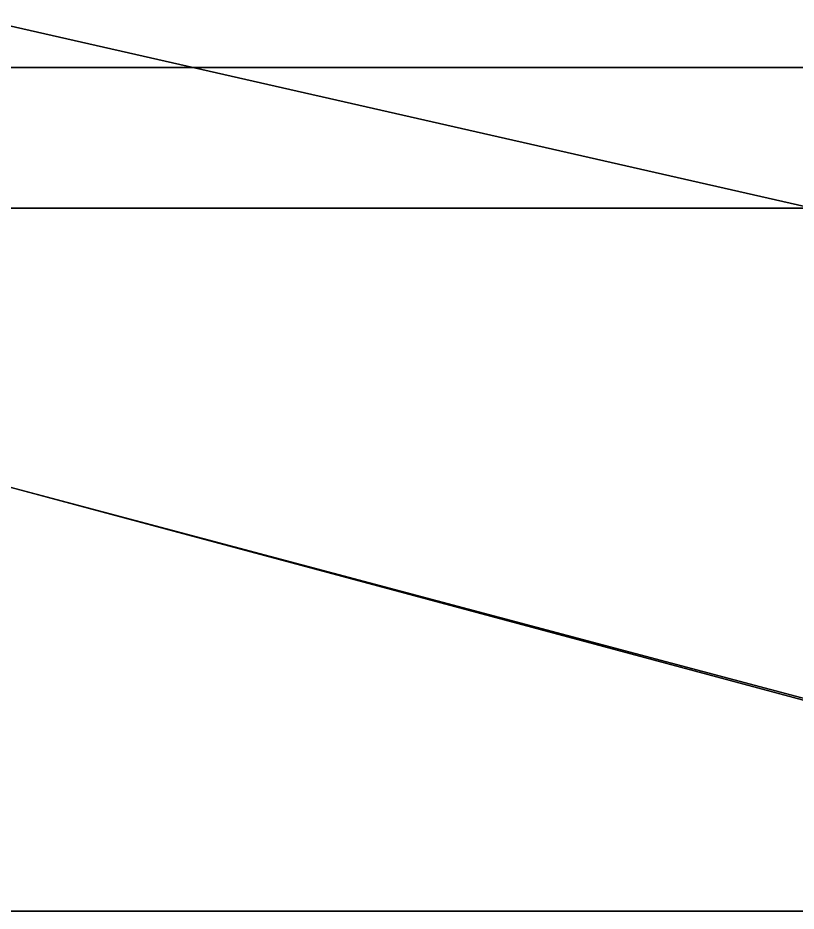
# Model space of a CAD drawing. Extents: x 15456 to 15896, y 31099 to 32891.
# Drawn here: x 15676.5 to 15784.4, y 31872.8 to 31996.7 of the extents above; entities that cross this region are included whole.
import ezdxf

# ---------------------------------------------------------------- set-up
doc = ezdxf.new("R2010")
doc.units = 0
doc.header["$MEASUREMENT"] = 0
doc.layers.get('0').update_dxf_attribs({"linetype": 'CONTINUOUS'})
doc.layers.add('ARCHITEKTURA_OBECN_', color=7, linetype='CONTINUOUS')

# ---------------------------------------------------------------- blocks, each defined once
blk = doc.blocks.new('*X3')
at = {"layer": 'ARCHITEKTURA_OBECN_', "color": 0, "linetype": 'Continuous'}
mesh = blk.add_polyface(dxfattribs=at)
corners = [(15566.63, 32020.35, 432.06), (15786.64, 32020.35, 432.06), (15786.64, 31970.35, 432.06), (15566.63, 31970.35, 432.06)]
mesh.append_faces([[corners[k] for k in face] for face in [(3, 0, 2)]], dxfattribs={"vtx1": -1, "color": 0})
mesh.append_faces([[corners[k] for k in face] for face in [(0, 1, 2)]], dxfattribs={"vtx2": -1, "color": 0})
mesh = blk.add_polyface(dxfattribs=at)
corners = [(15786.64, 31970.35, 437.06), (15786.64, 32020.35, 437.06), (15566.63, 32020.35, 437.06), (15566.63, 31970.35, 437.06)]
mesh.append_faces([[corners[k] for k in face] for face in [(3, 0, 2)]], dxfattribs={"vtx1": -1, "color": 0})
mesh.append_faces([[corners[k] for k in face] for face in [(0, 1, 2)]], dxfattribs={"vtx2": -1, "color": 0})
mesh = blk.add_polyface(dxfattribs=at)
corners = [(15786.64, 31970.35, 432.06), (15786.64, 31970.35, 437.06), (15566.63, 31970.35, 437.06), (15566.63, 31970.35, 432.06)]
mesh.append_faces([[corners[k] for k in face] for face in [(3, 0, 2)]], dxfattribs={"vtx1": -1, "color": 0})
mesh.append_faces([[corners[k] for k in face] for face in [(0, 1, 2)]], dxfattribs={"vtx2": -1, "color": 0})
blk = doc.blocks.new('*X13')
at = {"layer": 'ARCHITEKTURA_OBECN_', "color": 25, "linetype": 'Continuous'}
mesh = blk.add_polyface(dxfattribs=at)
corners = [(15458.47, 31989.85, 458.06), (15456.47, 31989.85, 437.06), (15456.47, 31989.85, 456.06), (15457.86, 31989.85, 457.96), (15458.16, 31989.85, 458.03), (15457.57, 31989.85, 457.84), (15457.3, 31989.85, 457.67), (15457.06, 31989.85, 457.47), (15456.86, 31989.85, 457.23), (15456.69, 31989.85, 456.96), (15456.57, 31989.85, 456.67), (15456.5, 31989.85, 456.37), (15894.47, 31989.85, 458.06), (15896.47, 31989.85, 437.06), (15896.38, 31989.85, 456.67), (15896.45, 31989.85, 456.37), (15896.47, 31989.85, 456.06), (15896.26, 31989.85, 456.96), (15896.09, 31989.85, 457.23), (15895.89, 31989.85, 457.47), (15895.65, 31989.85, 457.67), (15895.38, 31989.85, 457.84), (15895.09, 31989.85, 457.96), (15894.79, 31989.85, 458.03)]
mesh.append_faces([[corners[k] for k in face] for face in [(0, 1, 2), (12, 13, 1)]], dxfattribs={"vtx0": -1, "vtx2": -1, "color": 25})
mesh.append_faces([[corners[k] for k in face] for face in [(11, 10, 0), (2, 11, 0), (0, 12, 1), (23, 22, 16), (12, 23, 16), (16, 13, 12)]], dxfattribs={"vtx1": -1, "vtx2": -1, "color": 25})
mesh = blk.add_polyface(dxfattribs=at)
corners = [(15456.47, 31989.85, 437.06), (15896.47, 31989.85, 437.06), (15896.47, 31872.85, 437.06), (15456.47, 31872.85, 437.06)]
mesh.append_faces([[corners[k] for k in face] for face in [(3, 0, 2)]], dxfattribs={"vtx1": -1, "color": 25})
mesh.append_faces([[corners[k] for k in face] for face in [(0, 1, 2)]], dxfattribs={"vtx2": -1, "color": 25})
mesh = blk.add_polyface(dxfattribs=at)
corners = [(15458.47, 31989.85, 458.06), (15458.47, 31872.85, 458.06), (15894.47, 31872.85, 458.06), (15894.47, 31989.85, 458.06)]
mesh.append_faces([[corners[k] for k in face] for face in [(3, 0, 2)]], dxfattribs={"vtx1": -1, "color": 25})
mesh.append_faces([[corners[k] for k in face] for face in [(0, 1, 2)]], dxfattribs={"vtx2": -1, "color": 25})
mesh = blk.add_polyface(dxfattribs=at)
corners = [(15456.47, 31872.85, 437.06), (15896.47, 31872.85, 437.06), (15896.47, 31872.85, 456.06), (15895.09, 31872.85, 457.96), (15894.79, 31872.85, 458.03), (15894.47, 31872.85, 458.06), (15895.38, 31872.85, 457.84), (15895.65, 31872.85, 457.67), (15895.89, 31872.85, 457.47), (15896.09, 31872.85, 457.23), (15896.26, 31872.85, 456.96), (15896.38, 31872.85, 456.67), (15896.45, 31872.85, 456.37), (15458.47, 31872.85, 458.06), (15456.47, 31872.85, 456.06), (15456.57, 31872.85, 456.67), (15456.5, 31872.85, 456.37), (15456.69, 31872.85, 456.96), (15456.86, 31872.85, 457.23), (15457.06, 31872.85, 457.47), (15457.3, 31872.85, 457.67), (15457.57, 31872.85, 457.84), (15457.86, 31872.85, 457.96), (15458.16, 31872.85, 458.03)]
mesh.append_faces([[corners[k] for k in face] for face in [(13, 14, 2)]], dxfattribs={"vtx0": -1, "vtx1": -1, "vtx2": -1, "color": 25})
mesh.append_faces([[corners[k] for k in face] for face in [(12, 11, 5), (2, 12, 5), (5, 13, 2), (23, 22, 14), (13, 23, 14), (14, 0, 2)]], dxfattribs={"vtx1": -1, "vtx2": -1, "color": 25})
mesh.append_faces([[corners[k] for k in face] for face in [(0, 1, 2)]], dxfattribs={"vtx2": -1, "color": 25})

msp = doc.modelspace()

# ---------------------------------------------------------------- block references
at = {"linetype": 'Continuous'}
for name in ['*X3', '*X13']:
    msp.add_blockref(name, (0, 0), dxfattribs=at)

doc.saveas('drawing.dxf')
